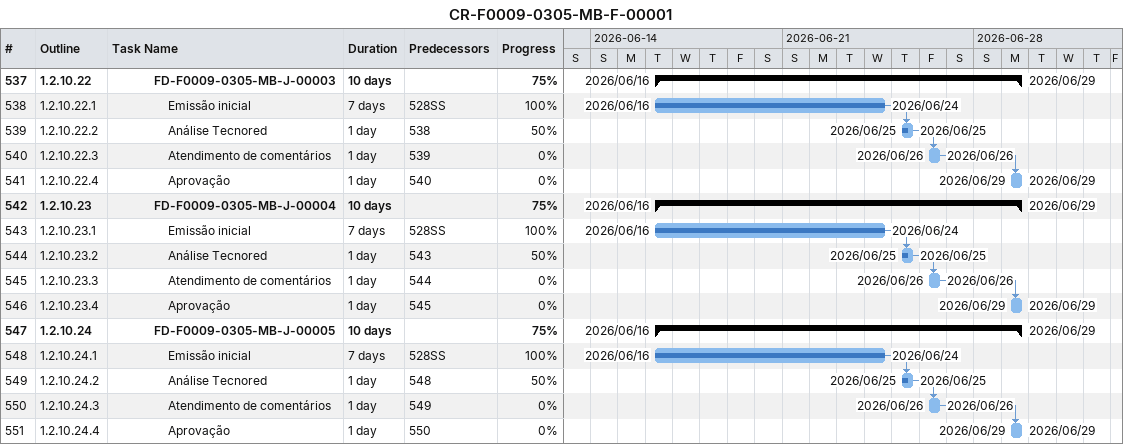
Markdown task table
CR-F0009-0305-MB-F-00001

| ID | WBS | Task | Duration | Start | Finish | Predecessors | % complete |
|---|---|---|---|---|---|---|---|
| 537 | 1.2.10.22 | **FD-F0009-0305-MB-J-00003** | 10d | 2026-06-16 | 2026-06-29 |  | 75 |
| 538 | 1.2.10.22.1 | Emissão inicial | 7d | 2026-06-16 | 2026-06-24 | 528SS | 100 |
| 539 | 1.2.10.22.2 | Análise Tecnored | 1d | 2026-06-25 | 2026-06-25 | 538 | 50 |
| 540 | 1.2.10.22.3 | Atendimento de comentários | 1d | 2026-06-26 | 2026-06-26 | 539 | 0 |
| 541 | 1.2.10.22.4 | Aprovação | 1d | 2026-06-29 | 2026-06-29 | 540 | 0 |
| 542 | 1.2.10.23 | **FD-F0009-0305-MB-J-00004** | 10d | 2026-06-16 | 2026-06-29 |  | 75 |
| 543 | 1.2.10.23.1 | Emissão inicial | 7d | 2026-06-16 | 2026-06-24 | 528SS | 100 |
| 544 | 1.2.10.23.2 | Análise Tecnored | 1d | 2026-06-25 | 2026-06-25 | 543 | 50 |
| 545 | 1.2.10.23.3 | Atendimento de comentários | 1d | 2026-06-26 | 2026-06-26 | 544 | 0 |
| 546 | 1.2.10.23.4 | Aprovação | 1d | 2026-06-29 | 2026-06-29 | 545 | 0 |
| 547 | 1.2.10.24 | **FD-F0009-0305-MB-J-00005** | 10d | 2026-06-16 | 2026-06-29 |  | 75 |
| 548 | 1.2.10.24.1 | Emissão inicial | 7d | 2026-06-16 | 2026-06-24 | 528SS | 100 |
| 549 | 1.2.10.24.2 | Análise Tecnored | 1d | 2026-06-25 | 2026-06-25 | 548 | 50 |
| 550 | 1.2.10.24.3 | Atendimento de comentários | 1d | 2026-06-26 | 2026-06-26 | 549 | 0 |
| 551 | 1.2.10.24.4 | Aprovação | 1d | 2026-06-29 | 2026-06-29 | 550 | 0 |
